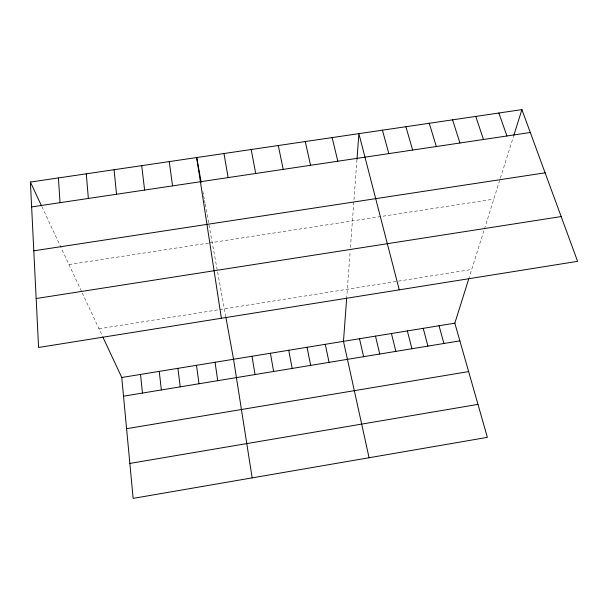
<?xml version="1.0" encoding="UTF-8"?>
<svg xmlns="http://www.w3.org/2000/svg" width="608" height="608" viewBox="0 0 608 608"><rect width="100%" height="100%" fill="white"/><g stroke="black" fill="none" stroke-linecap="round" stroke-linejoin="round"><path stroke-width="0.46" stroke-dasharray="3.04 2.28" d="M346.636 298.779L350.178 251.066M350.436 247.494L356.995 159.19M468.624 279.277L484.181 229.756M484.447 228.904L513.57 136.162M98.99 328.776L471.702 269.466M68.97 264.564L208.567 243.071M209.479 242.926L493.787 199.15M41.876 206.598L81.837 292.091M82.232 292.927L103.162 337.698M202.867 191.406L203.528 195.008M203.695 195.913L204.349 199.523M204.516 200.427L205.01 203.133M205.177 204.045L226.016 318.06"/><path stroke-width="0.91" d="M346.636 298.779L343.474 341.339L369.071 457.733M356.995 159.19L358.887 133.646L399.258 289.841M103.162 337.698L121.767 377.492L133.144 498.378L487.373 437.357L454.837 323.182L468.624 279.277M513.851 135.272L521.907 109.622L30.4 182.058L38.578 347.48L577.6 261.341L521.907 109.622M129.854 463.425L477.972 404.381M126.586 428.693L468.631 371.587M123.523 396.173L459.868 340.852M121.767 377.492L454.837 323.182M36.153 298.528L561.161 216.562M33.797 250.815L545.102 172.816M31.631 206.925L530.305 132.498M30.4 182.058L41.488 205.785M498.872 113.012L506.943 135.987M475.745 116.424L483.497 139.49M452.542 119.844L459.96 143.002M429.256 123.272L436.346 146.528M405.886 126.722L412.642 150.062M439.044 325.759L443.924 343.474M382.424 130.173L388.846 153.611M423.214 328.343L427.941 346.104M407.345 330.927L411.92 348.741M391.43 333.518L395.861 351.378M332.128 137.59L337.828 161.226M375.486 336.125L379.757 354.031M359.503 338.732L363.614 356.683M305.262 141.55L310.566 165.3M325.28 344.31L329.065 362.368M278.282 145.525L283.199 169.381M307.04 347.282L310.642 365.4M251.195 149.515L255.71 173.485M288.739 350.269L292.167 368.44M201.233 182.446L196.68 157.548L221.38 318.265M226.016 318.06L233.548 359.267L252.16 477.88M270.393 353.256L273.638 371.488M223.995 153.528L228.114 177.604M252.001 356.258L255.056 374.543M215.05 362.284L217.74 380.676M169.252 161.591L172.566 185.896M196.498 365.309L199.006 383.762M177.893 368.342L180.219 386.855M141.71 165.65L144.613 190.068M159.235 371.382L161.371 389.948M140.524 374.437L142.477 393.057M114.061 169.731L116.546 194.256M86.29 173.82L88.358 198.459M58.406 177.931L60.055 202.684"/></g></svg>
